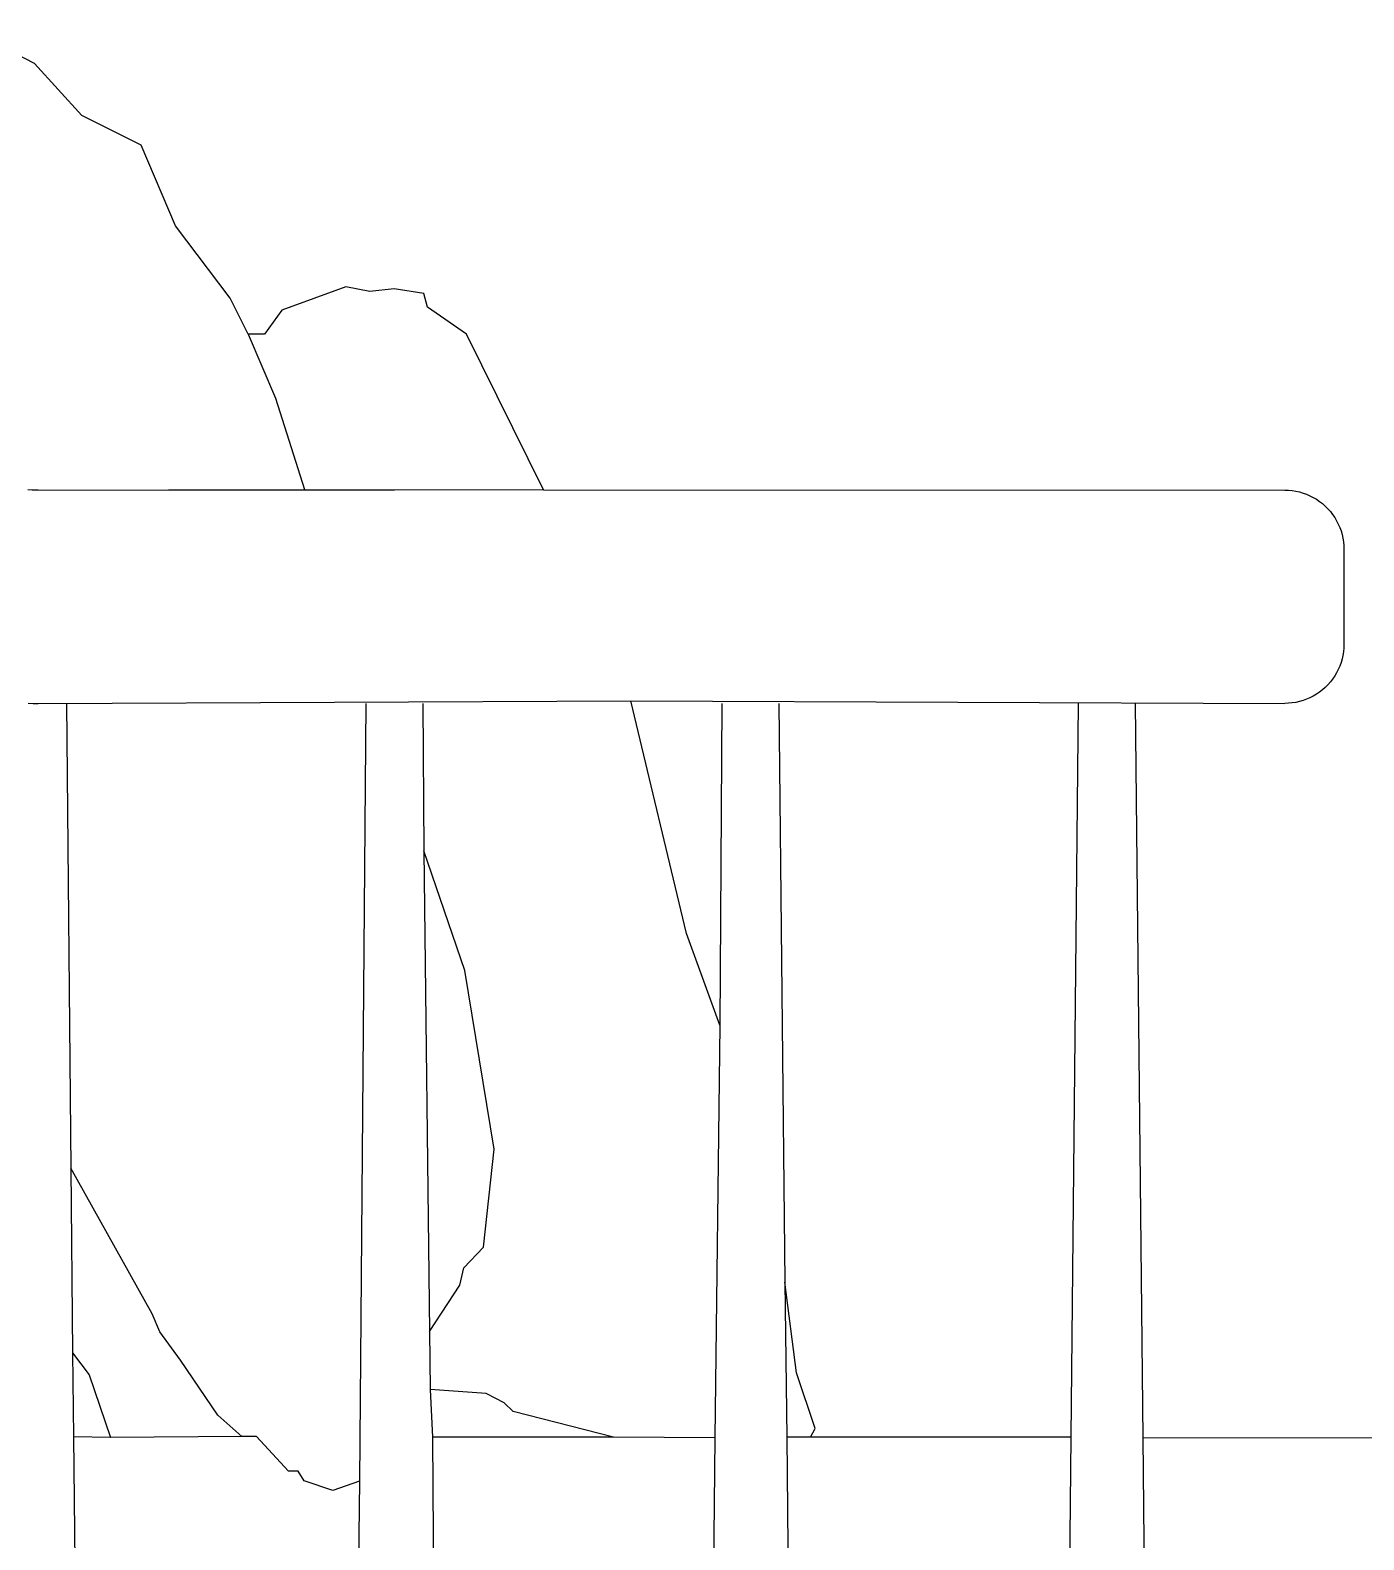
# Model space of a CAD drawing. Header units: inches. Extents: x 0 to 7318, y 0 to 812.
# Drawn here: x 2070 to 2350.8, y 376.2 to 693.9 of the extents above; entities that cross this region are included whole.
import ezdxf

# ---------------------------------------------------------------- set-up
doc = ezdxf.new("R2010")
doc.units = ezdxf.units.IN
doc.header["$MEASUREMENT"] = 0

# ---------------------------------------------------------------- blocks, each defined once
blk = doc.blocks.new('SC2_LEFT')
at = {"color": 7}
for points in [[(2178.04, 597.23, 0), (2161.81, 629.95, 0), (2153.62, 635.61, 0), (2152.84, 638.53, 0), (2146.59, 639.51, 0), (2141.52, 638.92, 0), (2136.45, 639.9, 0), (2122.99, 635.02, 0), (2119.28, 629.95, 0), (2115.88, 629.95, 0), (2112.07, 637.56, 0), (2100.56, 652.77, 0), (2093.34, 669.75, 0), (2080.85, 675.99, 0), (2070.91, 686.91, 0), (2057.25, 693.94, 0)], [(2115.88, 629.95, 0), (2121.65, 616.49, 0), (2127.7, 597.27, 0)], [(2069.47, 597.26, 0), (2070.55, 597.23, 0)], [(2070.43, 597.14, 0), (2127.7, 597.27, 0), (2178.04, 597.23, 0), (2334.13, 597.14, 0)], [(2070.55, 597.23, 0), (2071.63, 597.19, 0)], [(2071.63, 597.19, 0), (2146.63, 597.14, 0)], [(2334.13, 597.14, 0), (2334.91, 597.12, 0)], [(2334.91, 597.12, 0), (2335.69, 597.05, 0)], [(2335.69, 597.05, 0), (2336.46, 596.92, 0)], [(2336.46, 596.92, 0), (2337.22, 596.75, 0)], [(2337.22, 596.75, 0), (2337.97, 596.53, 0)], [(2337.97, 596.53, 0), (2338.71, 596.27, 0)], [(2338.71, 596.27, 0), (2339.43, 595.96, 0)], [(2339.43, 595.96, 0), (2340.12, 595.6, 0)], [(2340.12, 595.6, 0), (2340.8, 595.21, 0)], [(2340.8, 595.21, 0), (2341.44, 594.77, 0)], [(2341.44, 594.77, 0), (2342.06, 594.29, 0)], [(2342.06, 594.29, 0), (2342.65, 593.77, 0)], [(2342.65, 593.77, 0), (2343.2, 593.22, 0)], [(2343.2, 593.22, 0), (2343.72, 592.63, 0)], [(2343.72, 592.63, 0), (2344.2, 592.01, 0)], [(2344.2, 592.01, 0), (2344.64, 591.37, 0)], [(2344.64, 591.37, 0), (2345.04, 590.69, 0)], [(2345.04, 590.69, 0), (2345.39, 590, 0)], [(2345.39, 590, 0), (2345.7, 589.28, 0)], [(2345.7, 589.28, 0), (2345.97, 588.54, 0)], [(2345.97, 588.54, 0), (2346.19, 587.79, 0)], [(2346.19, 587.79, 0), (2346.36, 587.03, 0)], [(2346.36, 587.03, 0), (2346.48, 586.26, 0)], [(2346.48, 586.26, 0), (2346.55, 585.48, 0)], [(2346.55, 585.48, 0), (2346.58, 584.69, 0)], [(2346.58, 584.69, 0), (2346.58, 564.69, 0)], [(2346.48, 563.13, 0), (2346.36, 562.36, 0)], [(2346.55, 563.91, 0), (2346.48, 563.13, 0)], [(2346.58, 564.69, 0), (2346.55, 563.91, 0)], [(2345.39, 559.39, 0), (2345.04, 558.7, 0)], [(2345.7, 560.11, 0), (2345.39, 559.39, 0)], [(2345.97, 560.85, 0), (2345.7, 560.11, 0)], [(2346.19, 561.6, 0), (2345.97, 560.85, 0)], [(2346.36, 562.36, 0), (2346.19, 561.6, 0)], [(2343.2, 556.17, 0), (2342.65, 555.62, 0)], [(2343.72, 556.76, 0), (2343.2, 556.17, 0)], [(2344.2, 557.38, 0), (2343.72, 556.76, 0)], [(2344.64, 558.03, 0), (2344.2, 557.38, 0)], [(2345.04, 558.7, 0), (2344.64, 558.03, 0)], [(2337.97, 552.86, 0), (2337.22, 552.64, 0)], [(2338.71, 553.12, 0), (2337.97, 552.86, 0)], [(2339.43, 553.43, 0), (2338.71, 553.12, 0)], [(2340.12, 553.79, 0), (2339.43, 553.43, 0)], [(2340.8, 554.18, 0), (2340.12, 553.79, 0)], [(2341.44, 554.62, 0), (2340.8, 554.18, 0)], [(2342.06, 555.1, 0), (2341.44, 554.62, 0)], [(2342.65, 555.62, 0), (2342.06, 555.1, 0)], [(2069.52, 552.31, 0), (2070.57, 552.26, 0)], [(2070.57, 552.26, 0), (2071.63, 552.2, 0)], [(2071.63, 552.2, 0), (2196.42, 552.77, 0), (2334.13, 552.2, 0)], [(2077.63, 552.2, 0), (2078.5, 454.42, 0), (2078.91, 415.53, 0), (2079.08, 397.88, 0), (2080.63, 252.16, 0)], [(2140.63, 552.2, 0), (2139.29, 388.58, 0), (2137.63, 252.16, 0)], [(2152.63, 552.2, 0), (2152.88, 521.19, 0), (2154.05, 420.08, 0), (2154.21, 407.82, 0), (2154.69, 397.84, 0), (2155.63, 252.16, 0)], [(2215.16, 484.54, 0), (2208.13, 503.83, 0), (2196.42, 552.77, 0)], [(2215.63, 552.2, 0), (2215.16, 484.54, 0), (2214.14, 397.68, 0), (2212.63, 252.16, 0)], [(2227.63, 552.2, 0), (2228.89, 430.42, 0), (2229.27, 397.83, 0), (2230.63, 252.16, 0)], [(2290.63, 552.2, 0), (2289.06, 397.8, 0), (2287.63, 252.16, 0)], [(2302.63, 552.2, 0), (2304.21, 397.69, 0), (2305.63, 252.16, 0)], [(2334.91, 552.27, 0), (2334.13, 552.25, 0)], [(2335.69, 552.34, 0), (2334.91, 552.27, 0)], [(2336.46, 552.47, 0), (2335.69, 552.34, 0)], [(2337.22, 552.64, 0), (2336.46, 552.47, 0)], [(2154.05, 420.08, 0), (2160.47, 429.84, 0), (2161.29, 433.46, 0), (2165.43, 437.82, 0), (2167.66, 458.45, 0), (2161.47, 496.03, 0), (2152.88, 521.19, 0)], [(2114.53, 397.95, 0), (2109.46, 402.42, 0), (2101.64, 414.05, 0), (2097.28, 419.98, 0), (2095.65, 423.78, 0), (2078.5, 454.42, 0)], [(2234.3, 397.81, 0), (2235.23, 399.65, 0), (2231.35, 411.36, 0), (2228.89, 430.42, 0)], [(2078.91, 415.53, 0), (2082.36, 410.95, 0), (2086.86, 397.73, 0)], [(2192.78, 397.82, 0), (2171.65, 403.24, 0), (2169.75, 405.03, 0), (2165.95, 407.04, 0), (2154.21, 407.82, 0)], [(2139.29, 388.58, 0), (2133.68, 386.61, 0), (2127.65, 388.62, 0), (2126.37, 390.63, 0), (2124.36, 390.63, 0), (2117.6, 397.94, 0), (2114.53, 397.95, 0), (2086.86, 397.73, 0), (2079.08, 397.88, 0)], [(2214.14, 397.68, 0), (2192.78, 397.82, 0), (2154.69, 397.84, 0)], [(2289.06, 397.8, 0), (2234.3, 397.81, 0), (2229.27, 397.83, 0)], [(2570.28, 252.23, 0), (2595.71, 261.19, 0), (2613.8, 279.37, 0), (2617.55, 304.96, 0), (2617.55, 339.59, 0), (2614.08, 364.98, 0), (2594.34, 383.35, 0), (2568.58, 394.31, 0), (2543.27, 397.6, 0), (2304.21, 397.69, 0)]]:
    blk.add_polyline3d(points, dxfattribs=at)

msp = doc.modelspace()

# ---------------------------------------------------------------- block references
msp.add_blockref('SC2_LEFT', (0, 0))

doc.saveas('drawing.dxf')
